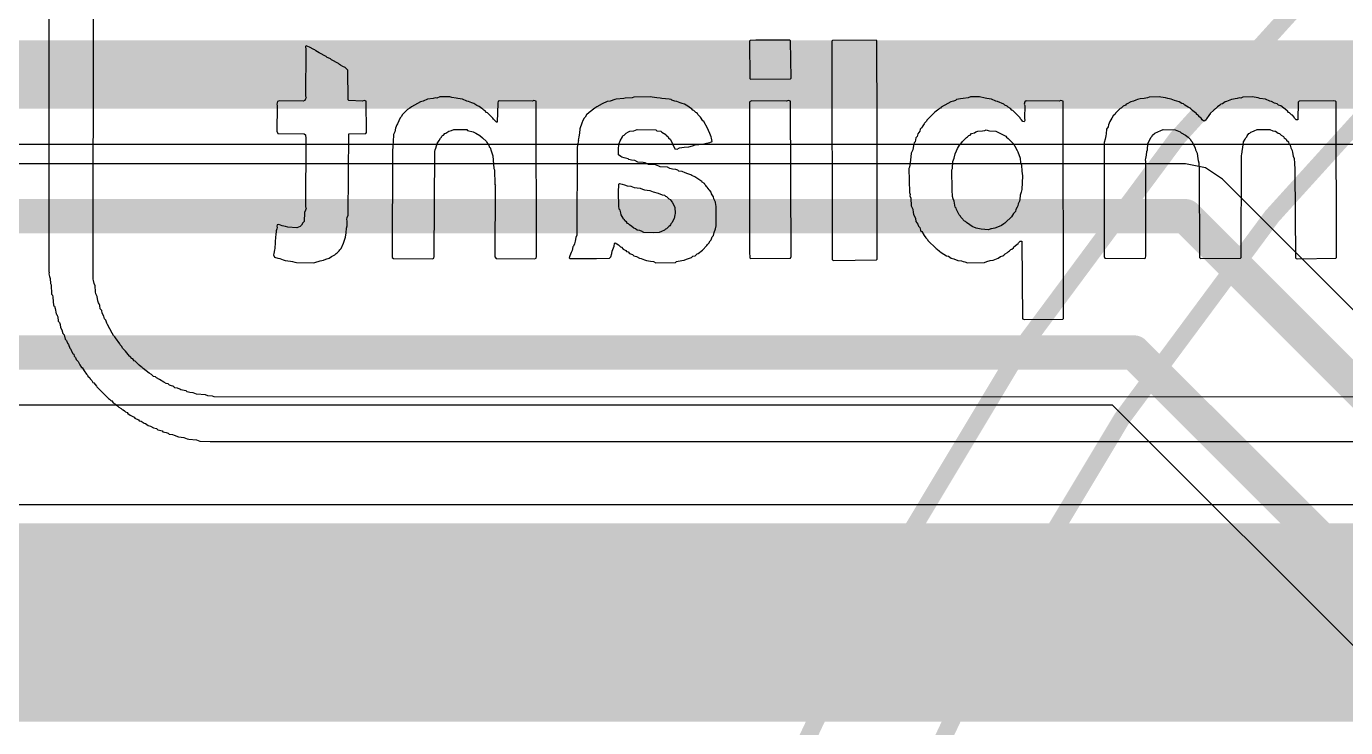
# Model space of a CAD drawing. Header units: inches. Extents: x -2.7 to 10.9, y -2.9 to 7.4.
# Drawn here: x -0.4402 to -0.0545, y 2.2193 to 2.4243 of the extents above; entities that cross this region are included whole.
import ezdxf

# ---------------------------------------------------------------- set-up
doc = ezdxf.new("R2010")
doc.units = ezdxf.units.IN
doc.header["$MEASUREMENT"] = 0
for name, color, linetype in [('Board Outline', 216, 'Continuous'), ('Bottom Layer', 5, 'Continuous'), ('Bottom Overlay', 54, 'Continuous'), ('Top Layer', 1, 'Continuous'), ('Top Overlay', 2, 'Continuous')]:
    doc.layers.add(name, color=color, linetype=linetype)

# ---------------------------------------------------------------- blocks, each defined once
blk = doc.blocks.new('EFM_620_31')
at = {"layer": 'Top Overlay'}
for points in [[(0.7874, 0, 0.005, 0.005, 1), (-0.7874, 0, 0.005, 0.005, 1)], [(0.75147, 0, 0.005, 0.005, 1), (-0.75147, 0, 0.005, 0.005, 1)]]:
    blk.add_lwpolyline(points, format="xyseb", close=True, dxfattribs=at)

msp = doc.modelspace()

# ---------------------------------------------------------------- hatches: boundary and pattern name
at = {"layer": 'Bottom Layer'}
msp.add_hatch(color=5, dxfattribs=at).paths.add_polyline_path([(-1.32218, 2.221), (1.599, 2.221), (1.599, 2.27907), (-1.32218, 2.27907)])

# ---------------------------------------------------------------- linework, layer by layer
at = {"layer": 'Board Outline'}
msp.add_lwpolyline([(-2.49969, 1.37795, 0.005, 0.005, -0.740599), (2.8433, 0.25075, 0.005, 0.005, 0)], format="xyseb", dxfattribs=at)
at = {"layer": 'Bottom Layer'}
msp.add_line((1.599, 2.28448), (-1.32218, 2.28448), dxfattribs=at)
at = {"layer": 'Bottom Overlay'}
for p, q in [((-0.4336, 2.56104), (-0.43367, 2.35265)), ((-0.42067, 2.35044), (-0.42053, 2.56401)), ((-0.35835, 2.4187), (-0.35856, 2.4185)), ((-0.35856, 2.4185), (-0.35849, 2.4176)), ((-0.35739, 2.41829), (-0.35835, 2.4187)), ((-0.35614, 2.4176), (-0.35739, 2.41829)), ((-0.22861, 2.42023), (-0.22881, 2.42002)), ((-0.22881, 2.42002), (-0.22867, 2.40909)), ((-0.22695, 2.42036), (-0.22861, 2.42023)), ((-0.22681, 2.42036), (-0.22695, 2.42036)), ((-0.21699, 2.42036), (-0.22681, 2.42036)), ((-0.21678, 2.42016), (-0.21699, 2.42036)), ((-0.21664, 2.40923), (-0.21678, 2.42016)), ((-0.20454, 2.42023), (-0.20474, 2.42002)), ((-0.20474, 2.42002), (-0.20467, 2.35604)), ((-0.19181, 2.42036), (-0.20454, 2.42023)), ((-0.1916, 2.42016), (-0.19181, 2.42036)), ((-0.19146, 2.39567), (-0.1916, 2.42016)), ((-0.35849, 2.4176), (-0.35856, 2.40397)), ((-0.35586, 2.41746), (-0.35614, 2.4176)), ((-0.35559, 2.41718), (-0.35586, 2.41746)), ((-0.35462, 2.41663), (-0.35559, 2.41718)), ((-0.35254, 2.41552), (-0.35462, 2.41663)), ((-0.35227, 2.41525), (-0.35254, 2.41552)), ((-0.35199, 2.41511), (-0.35227, 2.41525)), ((-0.3513, 2.41483), (-0.35199, 2.41511)), ((-0.35102, 2.41455), (-0.3513, 2.41483)), ((-0.34895, 2.41345), (-0.35102, 2.41455)), ((-0.34867, 2.41317), (-0.34895, 2.41345)), ((-0.34839, 2.41303), (-0.34867, 2.41317)), ((-0.3477, 2.41262), (-0.34839, 2.41303)), ((-0.34701, 2.41234), (-0.3477, 2.41262)), ((-0.34625, 2.41158), (-0.34701, 2.41234)), ((-0.34611, 2.40287), (-0.34625, 2.41158)), ((-0.22867, 2.40909), (-0.22847, 2.40888)), ((-0.22847, 2.40888), (-0.21685, 2.40902)), ((-0.21685, 2.40902), (-0.21664, 2.40923)), ((-0.35856, 2.40314), (-0.35877, 2.40266)), ((-0.35856, 2.40397), (-0.35842, 2.40356)), ((-0.35842, 2.40356), (-0.35856, 2.40314)), ((-0.3459, 2.40266), (-0.34611, 2.40287)), ((-0.32294, 2.40307), (-0.32419, 2.40252)), ((-0.32128, 2.40321), (-0.32294, 2.40307)), ((-0.32059, 2.40349), (-0.32128, 2.40321)), ((-0.32018, 2.40335), (-0.32059, 2.40349)), ((-0.31935, 2.40377), (-0.32018, 2.40335)), ((-0.31637, 2.4037), (-0.31935, 2.40377)), ((-0.31582, 2.40356), (-0.31637, 2.4037)), ((-0.3145, 2.40335), (-0.31582, 2.40356)), ((-0.31409, 2.40321), (-0.3145, 2.40335)), ((-0.31271, 2.40307), (-0.31409, 2.40321)), ((-0.31146, 2.40252), (-0.31271, 2.40307)), ((-0.26817, 2.40294), (-0.26955, 2.40252)), ((-0.26775, 2.40307), (-0.26817, 2.40294)), ((-0.26554, 2.40321), (-0.26775, 2.40307)), ((-0.26512, 2.40335), (-0.26554, 2.40321)), ((-0.26305, 2.40349), (-0.26512, 2.40335)), ((-0.26263, 2.40363), (-0.26305, 2.40349)), ((-0.25765, 2.40377), (-0.26263, 2.40363)), ((-0.25724, 2.40363), (-0.25765, 2.40377)), ((-0.25586, 2.40349), (-0.25724, 2.40363)), ((-0.25489, 2.40335), (-0.25586, 2.40349)), ((-0.25447, 2.40321), (-0.25489, 2.40335)), ((-0.25226, 2.40307), (-0.25447, 2.40321)), ((-0.25171, 2.40294), (-0.25226, 2.40307)), ((-0.2515, 2.40273), (-0.25171, 2.40294)), ((-0.2506, 2.40252), (-0.2515, 2.40273)), ((-0.1683, 2.40294), (-0.16857, 2.40266)), ((-0.16712, 2.40314), (-0.1683, 2.40294)), ((-0.16629, 2.40328), (-0.16712, 2.40314)), ((-0.16484, 2.40349), (-0.16629, 2.40328)), ((-0.16415, 2.40377), (-0.16484, 2.40349)), ((-0.16159, 2.4037), (-0.16415, 2.40377)), ((-0.15986, 2.40335), (-0.16159, 2.4037)), ((-0.15944, 2.40321), (-0.15986, 2.40335)), ((-0.15806, 2.40307), (-0.15944, 2.40321)), ((-0.15681, 2.40252), (-0.15806, 2.40307)), ((-0.11587, 2.4028), (-0.11656, 2.40252)), ((-0.11539, 2.403), (-0.11587, 2.4028)), ((-0.11456, 2.40314), (-0.11539, 2.403)), ((-0.11345, 2.40328), (-0.11456, 2.40314)), ((-0.11241, 2.40349), (-0.11345, 2.40328)), ((-0.112, 2.40363), (-0.11241, 2.40349)), ((-0.10895, 2.40377), (-0.112, 2.40363)), ((-0.10854, 2.40363), (-0.10895, 2.40377)), ((-0.10722, 2.40342), (-0.10854, 2.40363)), ((-0.10646, 2.40321), (-0.10722, 2.40342)), ((-0.1055, 2.40307), (-0.10646, 2.40321)), ((-0.10453, 2.40266), (-0.1055, 2.40307)), ((-0.08786, 2.403), (-0.08931, 2.40238)), ((-0.08627, 2.40321), (-0.08786, 2.403)), ((-0.08558, 2.40349), (-0.08627, 2.40321)), ((-0.08516, 2.40335), (-0.08558, 2.40349)), ((-0.08461, 2.40363), (-0.08516, 2.40335)), ((-0.0817, 2.40377), (-0.08461, 2.40363)), ((-0.08129, 2.40363), (-0.0817, 2.40377)), ((-0.08011, 2.40342), (-0.08129, 2.40363)), ((-0.07956, 2.40328), (-0.08011, 2.40342)), ((-0.07797, 2.40307), (-0.07956, 2.40328)), ((-0.07672, 2.40252), (-0.07797, 2.40307)), ((-0.36679, 2.40238), (-0.367, 2.40162)), ((-0.367, 2.40162), (-0.36686, 2.40121)), ((-0.36686, 2.40121), (-0.36693, 2.39353)), ((-0.36631, 2.40259), (-0.36679, 2.40238)), ((-0.35932, 2.40252), (-0.36631, 2.40259)), ((-0.35877, 2.40266), (-0.35932, 2.40252)), ((-0.34189, 2.40252), (-0.3459, 2.40266)), ((-0.34148, 2.40266), (-0.34189, 2.40252)), ((-0.34086, 2.40245), (-0.34148, 2.40266)), ((-0.34072, 2.39332), (-0.34086, 2.40245)), ((-0.32875, 2.40003), (-0.3302, 2.39858)), ((-0.32806, 2.40045), (-0.32875, 2.40003)), ((-0.32765, 2.40086), (-0.32806, 2.40045)), ((-0.32495, 2.40231), (-0.32765, 2.40086)), ((-0.32419, 2.40252), (-0.32495, 2.40231)), ((-0.31091, 2.40238), (-0.31146, 2.40252)), ((-0.30994, 2.40197), (-0.31091, 2.40238)), ((-0.30939, 2.40183), (-0.30994, 2.40197)), ((-0.30849, 2.40121), (-0.30939, 2.40183)), ((-0.3078, 2.40093), (-0.30849, 2.40121)), ((-0.30704, 2.40031), (-0.3078, 2.40093)), ((-0.30676, 2.40017), (-0.30704, 2.40031)), ((-0.30648, 2.39989), (-0.30676, 2.40017)), ((-0.30621, 2.39975), (-0.30648, 2.39989)), ((-0.30565, 2.3992), (-0.30621, 2.39975)), ((-0.30538, 2.39906), (-0.30565, 2.3992)), ((-0.30378, 2.39747), (-0.30538, 2.39906)), ((-0.3024, 2.4019), (-0.30254, 2.39636)), ((-0.30226, 2.40245), (-0.3024, 2.4019)), ((-0.30199, 2.40259), (-0.30226, 2.40245)), ((-0.29223, 2.40252), (-0.30199, 2.40259)), ((-0.29182, 2.40266), (-0.29223, 2.40252)), ((-0.2912, 2.40245), (-0.29182, 2.40266)), ((-0.29106, 2.35708), (-0.2912, 2.40245)), ((-0.2757, 2.39913), (-0.2764, 2.39844)), ((-0.27398, 2.40045), (-0.2757, 2.39913)), ((-0.2737, 2.40058), (-0.27398, 2.40045)), ((-0.27342, 2.40086), (-0.2737, 2.40058)), ((-0.2719, 2.40169), (-0.27342, 2.40086)), ((-0.27038, 2.40238), (-0.2719, 2.40169)), ((-0.26955, 2.40252), (-0.27038, 2.40238)), ((-0.25005, 2.40238), (-0.2506, 2.40252)), ((-0.24908, 2.40197), (-0.25005, 2.40238)), ((-0.24852, 2.40183), (-0.24908, 2.40197)), ((-0.24783, 2.40155), (-0.24852, 2.40183)), ((-0.24686, 2.401), (-0.24783, 2.40155)), ((-0.24603, 2.40045), (-0.24686, 2.401)), ((-0.24576, 2.40031), (-0.24603, 2.40045)), ((-0.24534, 2.39989), (-0.24576, 2.40031)), ((-0.24507, 2.39975), (-0.24534, 2.39989)), ((-0.24451, 2.3992), (-0.24507, 2.39975)), ((-0.24424, 2.39906), (-0.24451, 2.3992)), ((-0.24403, 2.39885), (-0.24424, 2.39906)), ((-0.22861, 2.40238), (-0.22881, 2.40217)), ((-0.22881, 2.40217), (-0.22881, 2.3586)), ((-0.22812, 2.40259), (-0.22861, 2.40238)), ((-0.21795, 2.40252), (-0.22812, 2.40259)), ((-0.2174, 2.40266), (-0.21795, 2.40252)), ((-0.21678, 2.40245), (-0.2174, 2.40266)), ((-0.21664, 2.35708), (-0.21678, 2.40245)), ((-0.17459, 2.39927), (-0.17694, 2.39692)), ((-0.17383, 2.39989), (-0.17459, 2.39927)), ((-0.17355, 2.40003), (-0.17383, 2.39989)), ((-0.17327, 2.40031), (-0.17355, 2.40003)), ((-0.173, 2.40045), (-0.17327, 2.40031)), ((-0.17272, 2.40072), (-0.173, 2.40045)), ((-0.17078, 2.40183), (-0.17272, 2.40072)), ((-0.16989, 2.40231), (-0.17078, 2.40183)), ((-0.16913, 2.40252), (-0.16989, 2.40231)), ((-0.16857, 2.40266), (-0.16913, 2.40252)), ((-0.15626, 2.40238), (-0.15681, 2.40252)), ((-0.15446, 2.40155), (-0.15626, 2.40238)), ((-0.15419, 2.40128), (-0.15446, 2.40155)), ((-0.15349, 2.401), (-0.15419, 2.40128)), ((-0.15322, 2.40072), (-0.15349, 2.401)), ((-0.15253, 2.40031), (-0.15322, 2.40072)), ((-0.15211, 2.39989), (-0.15253, 2.40031)), ((-0.15183, 2.39975), (-0.15211, 2.39989)), ((-0.14969, 2.39761), (-0.15183, 2.39975)), ((-0.14831, 2.40231), (-0.14845, 2.40162)), ((-0.14845, 2.40162), (-0.14831, 2.40121)), ((-0.14831, 2.40121), (-0.14838, 2.39754)), ((-0.14789, 2.40259), (-0.14831, 2.40231)), ((-0.13828, 2.40252), (-0.14789, 2.40259)), ((-0.13773, 2.40266), (-0.13828, 2.40252)), ((-0.1371, 2.40245), (-0.13773, 2.40266)), ((-0.13696, 2.33896), (-0.1371, 2.40245)), ((-0.12175, 2.39899), (-0.12189, 2.39872)), ((-0.12043, 2.40031), (-0.12175, 2.39899)), ((-0.12016, 2.40045), (-0.12043, 2.40031)), ((-0.1196, 2.401), (-0.12016, 2.40045)), ((-0.11891, 2.40128), (-0.1196, 2.401)), ((-0.11864, 2.40155), (-0.11891, 2.40128)), ((-0.11836, 2.40169), (-0.11864, 2.40155)), ((-0.11732, 2.40231), (-0.11836, 2.40169)), ((-0.11656, 2.40252), (-0.11732, 2.40231)), ((-0.10384, 2.40252), (-0.10453, 2.40266)), ((-0.10314, 2.40224), (-0.10384, 2.40252)), ((-0.10245, 2.40183), (-0.10314, 2.40224)), ((-0.1019, 2.40169), (-0.10245, 2.40183)), ((-0.10148, 2.40128), (-0.1019, 2.40169)), ((-0.10052, 2.40072), (-0.10148, 2.40128)), ((-0.09982, 2.40031), (-0.10052, 2.40072)), ((-0.09969, 2.40003), (-0.09982, 2.40031)), ((-0.09941, 2.39989), (-0.09969, 2.40003)), ((-0.0992, 2.39968), (-0.09941, 2.39989)), ((-0.09844, 2.39906), (-0.0992, 2.39968)), ((-0.09816, 2.39892), (-0.09844, 2.39906)), ((-0.0981, 2.39872), (-0.09816, 2.39892)), ((-0.09305, 2.39989), (-0.09408, 2.39885)), ((-0.09277, 2.40003), (-0.09305, 2.39989)), ((-0.0927, 2.40024), (-0.09277, 2.40003)), ((-0.09249, 2.40031), (-0.0927, 2.40024)), ((-0.09194, 2.40086), (-0.09249, 2.40031)), ((-0.09125, 2.40128), (-0.09194, 2.40086)), ((-0.09097, 2.40155), (-0.09125, 2.40128)), ((-0.09056, 2.40169), (-0.09097, 2.40155)), ((-0.08973, 2.40224), (-0.09056, 2.40169)), ((-0.08931, 2.40238), (-0.08973, 2.40224)), ((-0.07617, 2.40238), (-0.07672, 2.40252)), ((-0.07527, 2.4019), (-0.07617, 2.40238)), ((-0.07451, 2.40169), (-0.07527, 2.4019)), ((-0.07416, 2.40134), (-0.07451, 2.40169)), ((-0.07347, 2.40107), (-0.07416, 2.40134)), ((-0.07174, 2.39975), (-0.07347, 2.40107)), ((-0.07147, 2.39962), (-0.07174, 2.39975)), ((-0.07119, 2.3992), (-0.07147, 2.39962)), ((-0.07091, 2.39906), (-0.07119, 2.3992)), ((-0.07036, 2.39851), (-0.07091, 2.39906)), ((-0.06836, 2.40217), (-0.06849, 2.39706)), ((-0.06808, 2.40245), (-0.06836, 2.40217)), ((-0.05812, 2.40259), (-0.06808, 2.40245)), ((-0.0575, 2.40252), (-0.05812, 2.40259)), ((-0.05729, 2.40231), (-0.0575, 2.40252)), ((-0.05715, 2.3568), (-0.05729, 2.40231)), ((-0.33186, 2.39553), (-0.33228, 2.39457)), ((-0.33173, 2.39581), (-0.33186, 2.39553)), ((-0.3309, 2.39761), (-0.33173, 2.39581)), ((-0.33062, 2.39789), (-0.3309, 2.39761)), ((-0.3302, 2.39858), (-0.33062, 2.39789)), ((-0.30365, 2.39719), (-0.30378, 2.39747)), ((-0.30275, 2.3963), (-0.30365, 2.39719)), ((-0.30254, 2.39636), (-0.30275, 2.3963)), ((-0.27778, 2.39609), (-0.2784, 2.39436)), ((-0.2775, 2.39678), (-0.27778, 2.39609)), ((-0.27709, 2.39747), (-0.2775, 2.39678)), ((-0.27681, 2.39775), (-0.27709, 2.39747)), ((-0.2764, 2.39844), (-0.27681, 2.39775)), ((-0.24389, 2.39858), (-0.24403, 2.39885)), ((-0.24313, 2.39782), (-0.24389, 2.39858)), ((-0.24244, 2.39671), (-0.24313, 2.39782)), ((-0.24216, 2.39657), (-0.24244, 2.39671)), ((-0.24112, 2.39457), (-0.24216, 2.39657)), ((-0.19146, 2.39553), (-0.19146, 2.39567)), ((-0.19146, 2.35625), (-0.19146, 2.39553)), ((-0.17777, 2.39581), (-0.17832, 2.39498)), ((-0.17763, 2.39609), (-0.17777, 2.39581)), ((-0.17708, 2.39664), (-0.17763, 2.39609)), ((-0.17694, 2.39692), (-0.17708, 2.39664)), ((-0.14955, 2.39733), (-0.14969, 2.39761)), ((-0.14928, 2.39706), (-0.14955, 2.39733)), ((-0.14893, 2.39657), (-0.14928, 2.39706)), ((-0.14851, 2.39643), (-0.14893, 2.39657)), ((-0.14831, 2.39678), (-0.14851, 2.39643)), ((-0.14838, 2.39754), (-0.14831, 2.39678)), ((-0.12382, 2.39553), (-0.12396, 2.39498)), ((-0.12341, 2.3965), (-0.12382, 2.39553)), ((-0.12286, 2.39747), (-0.12341, 2.3965)), ((-0.12244, 2.39816), (-0.12286, 2.39747)), ((-0.12189, 2.39872), (-0.12244, 2.39816)), ((-0.09775, 2.39837), (-0.0981, 2.39872)), ((-0.09747, 2.39823), (-0.09775, 2.39837)), ((-0.0974, 2.39802), (-0.09747, 2.39823)), ((-0.09706, 2.39768), (-0.0974, 2.39802)), ((-0.09678, 2.39754), (-0.09706, 2.39768)), ((-0.0965, 2.39699), (-0.09678, 2.39754)), ((-0.09602, 2.39664), (-0.0965, 2.39699)), ((-0.09567, 2.39671), (-0.09602, 2.39664)), ((-0.09533, 2.39706), (-0.09567, 2.39671)), ((-0.09519, 2.39733), (-0.09533, 2.39706)), ((-0.0945, 2.3983), (-0.09519, 2.39733)), ((-0.09436, 2.39858), (-0.0945, 2.3983)), ((-0.09415, 2.39865), (-0.09436, 2.39858)), ((-0.09408, 2.39885), (-0.09415, 2.39865)), ((-0.07008, 2.39837), (-0.07036, 2.39851)), ((-0.0696, 2.39775), (-0.07008, 2.39837)), ((-0.06946, 2.39747), (-0.0696, 2.39775)), ((-0.06898, 2.39699), (-0.06946, 2.39747)), ((-0.06849, 2.39706), (-0.06898, 2.39699)), ((-0.36693, 2.39353), (-0.36686, 2.39346)), ((-0.36686, 2.39346), (-0.36672, 2.39304)), ((-0.36672, 2.39304), (-0.35898, 2.39291)), ((-0.35898, 2.39291), (-0.35856, 2.39263)), ((-0.35856, 2.39263), (-0.35849, 2.39159)), ((-0.35849, 2.39159), (-0.35856, 2.3716)), ((-0.34611, 2.36911), (-0.34597, 2.39291)), ((-0.34597, 2.39291), (-0.34099, 2.39304)), ((-0.34099, 2.39304), (-0.34072, 2.39332)), ((-0.33283, 2.39277), (-0.33297, 2.39055)), ((-0.33249, 2.39353), (-0.33283, 2.39277)), ((-0.33228, 2.39457), (-0.33249, 2.39353)), ((-0.31955, 2.39097), (-0.31914, 2.39166)), ((-0.31914, 2.39166), (-0.31886, 2.39194)), ((-0.31886, 2.39194), (-0.31872, 2.39222)), ((-0.31872, 2.39222), (-0.31852, 2.39242)), ((-0.31852, 2.39242), (-0.31824, 2.39256)), ((-0.31824, 2.39256), (-0.31782, 2.39298)), ((-0.31782, 2.39298), (-0.31755, 2.39311)), ((-0.31755, 2.39311), (-0.31672, 2.39367)), ((-0.31672, 2.39367), (-0.31596, 2.39387)), ((-0.31596, 2.39387), (-0.31527, 2.39415)), ((-0.31527, 2.39415), (-0.31146, 2.39422)), ((-0.31146, 2.39422), (-0.31119, 2.39394)), ((-0.31119, 2.39394), (-0.30953, 2.39353)), ((-0.30953, 2.39353), (-0.30883, 2.39311)), ((-0.30883, 2.39311), (-0.30759, 2.39242)), ((-0.30759, 2.39242), (-0.30683, 2.3918)), ((-0.30683, 2.3918), (-0.30572, 2.39069)), ((-0.27882, 2.39145), (-0.27889, 2.39111)), ((-0.27868, 2.39201), (-0.27882, 2.39145)), ((-0.27854, 2.39311), (-0.27868, 2.39201)), ((-0.2784, 2.39436), (-0.27854, 2.39311)), ((-0.26658, 2.39083), (-0.26588, 2.39208)), ((-0.26588, 2.39208), (-0.26568, 2.39242)), ((-0.26568, 2.39242), (-0.2654, 2.39256)), ((-0.2654, 2.39256), (-0.26485, 2.39311)), ((-0.26485, 2.39311), (-0.26415, 2.39353)), ((-0.26415, 2.39353), (-0.26374, 2.39367)), ((-0.26374, 2.39367), (-0.26263, 2.39381)), ((-0.26263, 2.39381), (-0.26166, 2.39422)), ((-0.26166, 2.39422), (-0.25613, 2.39408)), ((-0.25613, 2.39408), (-0.25586, 2.39381)), ((-0.25586, 2.39381), (-0.25475, 2.39367)), ((-0.25475, 2.39367), (-0.25447, 2.39339)), ((-0.25447, 2.39339), (-0.2533, 2.39277)), ((-0.2533, 2.39277), (-0.25316, 2.39249)), ((-0.25316, 2.39249), (-0.2526, 2.39208)), ((-0.2526, 2.39208), (-0.25247, 2.3918)), ((-0.25247, 2.3918), (-0.25191, 2.39125)), ((-0.25191, 2.39125), (-0.2506, 2.38855)), ((-0.24078, 2.39394), (-0.24112, 2.39457)), ((-0.24043, 2.39304), (-0.24078, 2.39394)), ((-0.24002, 2.39208), (-0.24043, 2.39304)), ((-0.23988, 2.39166), (-0.24002, 2.39208)), ((-0.23974, 2.39069), (-0.23988, 2.39166)), ((-0.18012, 2.3918), (-0.1804, 2.39055)), ((-0.17978, 2.39215), (-0.18012, 2.3918)), ((-0.17957, 2.39291), (-0.17978, 2.39215)), ((-0.17902, 2.39374), (-0.17957, 2.39291)), ((-0.17888, 2.39429), (-0.17902, 2.39374)), ((-0.17867, 2.3945), (-0.17888, 2.39429)), ((-0.1786, 2.39457), (-0.17867, 2.3945)), ((-0.17846, 2.3947), (-0.1786, 2.39457)), ((-0.17832, 2.39498), (-0.17846, 2.3947)), ((-0.16657, 2.39069), (-0.16539, 2.39187)), ((-0.16539, 2.39187), (-0.16511, 2.39201)), ((-0.16511, 2.39201), (-0.1647, 2.39242)), ((-0.1647, 2.39242), (-0.16428, 2.39256)), ((-0.16428, 2.39256), (-0.16387, 2.39298)), ((-0.16387, 2.39298), (-0.16297, 2.39318)), ((-0.16297, 2.39318), (-0.16262, 2.39353)), ((-0.16262, 2.39353), (-0.16207, 2.39367)), ((-0.16207, 2.39367), (-0.16069, 2.39381)), ((-0.16069, 2.39381), (-0.16, 2.39394)), ((-0.16, 2.39394), (-0.15958, 2.39408)), ((-0.15958, 2.39408), (-0.15903, 2.39394)), ((-0.15903, 2.39394), (-0.15861, 2.39381)), ((-0.15861, 2.39381), (-0.15681, 2.39367)), ((-0.15681, 2.39367), (-0.15557, 2.39311)), ((-0.15557, 2.39311), (-0.15384, 2.39222)), ((-0.15384, 2.39222), (-0.1537, 2.39194)), ((-0.1537, 2.39194), (-0.15322, 2.39159)), ((-0.15322, 2.39159), (-0.15163, 2.39)), ((-0.12479, 2.39139), (-0.12507, 2.39042)), ((-0.12465, 2.39235), (-0.12479, 2.39139)), ((-0.12452, 2.39291), (-0.12465, 2.39235)), ((-0.12438, 2.39429), (-0.12452, 2.39291)), ((-0.12396, 2.39498), (-0.12438, 2.39429)), ((-0.11234, 2.39014), (-0.11137, 2.39194)), ((-0.11137, 2.39194), (-0.1111, 2.39222)), ((-0.1111, 2.39222), (-0.11096, 2.39249)), ((-0.11096, 2.39249), (-0.11034, 2.39311)), ((-0.11034, 2.39311), (-0.10854, 2.39394)), ((-0.10854, 2.39394), (-0.10785, 2.39422)), ((-0.10785, 2.39422), (-0.10439, 2.39408)), ((-0.10439, 2.39408), (-0.10342, 2.39367)), ((-0.10342, 2.39367), (-0.10287, 2.39353)), ((-0.10287, 2.39353), (-0.10259, 2.39325)), ((-0.10259, 2.39325), (-0.10135, 2.39256)), ((-0.10135, 2.39256), (-0.10058, 2.39194)), ((-0.10058, 2.39194), (-0.09989, 2.39125)), ((-0.09989, 2.39125), (-0.09976, 2.39097)), ((-0.0844, 2.39055), (-0.08385, 2.39139)), ((-0.08385, 2.39139), (-0.08371, 2.3918)), ((-0.08371, 2.3918), (-0.08343, 2.39208)), ((-0.08343, 2.39208), (-0.08329, 2.39235)), ((-0.08329, 2.39235), (-0.08281, 2.39298)), ((-0.08281, 2.39298), (-0.08253, 2.39311)), ((-0.08253, 2.39311), (-0.08226, 2.39339)), ((-0.08226, 2.39339), (-0.08198, 2.39353)), ((-0.08198, 2.39353), (-0.08129, 2.39381)), ((-0.08129, 2.39381), (-0.08039, 2.39415)), ((-0.08039, 2.39415), (-0.07672, 2.39422)), ((-0.07672, 2.39422), (-0.07576, 2.39381)), ((-0.07576, 2.39381), (-0.0752, 2.39367)), ((-0.0752, 2.39367), (-0.07506, 2.39367)), ((-0.07506, 2.39367), (-0.07423, 2.39311)), ((-0.07423, 2.39311), (-0.07382, 2.39298)), ((-0.07382, 2.39298), (-0.0734, 2.39256)), ((-0.0734, 2.39256), (-0.07271, 2.39215)), ((-0.07271, 2.39215), (-0.07244, 2.39173)), ((-0.07244, 2.39173), (-0.07216, 2.39159)), ((-0.07216, 2.39159), (-0.07195, 2.39139)), ((-0.07195, 2.39139), (-0.07181, 2.39111)), ((-0.33318, 2.38827), (-0.33325, 2.3568)), ((-0.33304, 2.38896), (-0.33318, 2.38827)), ((-0.33297, 2.39055), (-0.33311, 2.38959)), ((-0.33311, 2.38959), (-0.33304, 2.38896)), ((-0.32094, 2.35708), (-0.3208, 2.38779)), ((-0.3208, 2.38779), (-0.32066, 2.3882)), ((-0.32066, 2.3882), (-0.32052, 2.38876)), ((-0.32052, 2.38876), (-0.32025, 2.38945)), ((-0.32025, 2.38945), (-0.32011, 2.39014)), ((-0.32011, 2.39014), (-0.31955, 2.39097)), ((-0.30572, 2.39069), (-0.30558, 2.39042)), ((-0.30558, 2.39042), (-0.30503, 2.38959)), ((-0.30503, 2.38959), (-0.30489, 2.38917)), ((-0.30489, 2.38917), (-0.30461, 2.3889)), ((-0.30461, 2.3889), (-0.30434, 2.38793)), ((-0.30434, 2.38793), (-0.30399, 2.38703)), ((-0.27916, 2.38903), (-0.2793, 2.3633)), ((-0.27902, 2.39), (-0.27916, 2.38903)), ((-0.27889, 2.39055), (-0.27902, 2.39)), ((-0.27889, 2.39111), (-0.27875, 2.39097)), ((-0.27875, 2.39097), (-0.27889, 2.39055)), ((-0.26713, 2.3889), (-0.26699, 2.38931)), ((-0.26706, 2.38675), (-0.26713, 2.3889)), ((-0.26699, 2.38931), (-0.26685, 2.39014)), ((-0.26685, 2.39014), (-0.26658, 2.39083)), ((-0.2506, 2.38855), (-0.24998, 2.38848)), ((-0.24998, 2.38848), (-0.24922, 2.38883)), ((-0.24922, 2.38883), (-0.2479, 2.38903)), ((-0.2479, 2.38903), (-0.24652, 2.38917)), ((-0.24652, 2.38917), (-0.24541, 2.38945)), ((-0.24541, 2.38945), (-0.24465, 2.38966)), ((-0.24465, 2.38966), (-0.24251, 2.38986)), ((-0.24251, 2.38986), (-0.24133, 2.39021)), ((-0.24133, 2.39021), (-0.24036, 2.39035)), ((-0.24036, 2.39035), (-0.23974, 2.39069)), ((-0.18109, 2.3882), (-0.18151, 2.38724)), ((-0.18088, 2.38952), (-0.18109, 2.3882)), ((-0.18068, 2.39028), (-0.18088, 2.38952)), ((-0.1804, 2.39055), (-0.18068, 2.39028)), ((-0.16871, 2.38703), (-0.16823, 2.38793)), ((-0.16823, 2.38793), (-0.16795, 2.38862)), ((-0.16795, 2.38862), (-0.1674, 2.38959)), ((-0.1674, 2.38959), (-0.16698, 2.39)), ((-0.16698, 2.39), (-0.16657, 2.39069)), ((-0.15163, 2.39), (-0.15121, 2.38931)), ((-0.15121, 2.38931), (-0.15052, 2.38807)), ((-0.15052, 2.38807), (-0.15038, 2.38765)), ((-0.15038, 2.38765), (-0.14969, 2.38585)), ((-0.12507, 2.39042), (-0.12514, 2.35701)), ((-0.11276, 2.38668), (-0.11262, 2.38779)), ((-0.11262, 2.38779), (-0.11248, 2.3882)), ((-0.11248, 2.3882), (-0.11234, 2.39014)), ((-0.09976, 2.39097), (-0.09948, 2.39069)), ((-0.09948, 2.39069), (-0.09879, 2.38945)), ((-0.09879, 2.38945), (-0.09851, 2.38876)), ((-0.09851, 2.38876), (-0.09837, 2.3882)), ((-0.09837, 2.3882), (-0.09796, 2.38724)), ((-0.08482, 2.38696), (-0.08468, 2.38848)), ((-0.08468, 2.38848), (-0.08454, 2.3889)), ((-0.08454, 2.3889), (-0.0844, 2.39055)), ((-0.07181, 2.39111), (-0.07126, 2.39055)), ((-0.07126, 2.39055), (-0.07112, 2.39)), ((-0.07112, 2.39), (-0.07071, 2.38959)), ((-0.07071, 2.38959), (-0.0705, 2.38883)), ((-0.0705, 2.38883), (-0.07015, 2.38807)), ((-0.07015, 2.38807), (-0.07002, 2.38751)), ((-0.07002, 2.38751), (-0.06988, 2.38641)), ((-0.30399, 2.38703), (-0.30385, 2.38647)), ((-0.30385, 2.38647), (-0.30372, 2.38523)), ((-0.30372, 2.38523), (-0.30351, 2.38281)), ((-0.26637, 2.38634), (-0.26706, 2.38675)), ((-0.26609, 2.38606), (-0.26637, 2.38634)), ((-0.2654, 2.38592), (-0.26609, 2.38606)), ((-0.26429, 2.38564), (-0.2654, 2.38592)), ((-0.26409, 2.38544), (-0.26429, 2.38564)), ((-0.26332, 2.38523), (-0.26409, 2.38544)), ((-0.26236, 2.38509), (-0.26332, 2.38523)), ((-0.26139, 2.38468), (-0.26236, 2.38509)), ((-0.25987, 2.38454), (-0.26139, 2.38468)), ((-0.25931, 2.3844), (-0.25987, 2.38454)), ((-0.25834, 2.38398), (-0.25931, 2.3844)), ((-0.25627, 2.38385), (-0.25834, 2.38398)), ((-0.2553, 2.38343), (-0.25627, 2.38385)), ((-0.25489, 2.38329), (-0.2553, 2.38343)), ((-0.18185, 2.38454), (-0.18206, 2.38322)), ((-0.18171, 2.38523), (-0.18185, 2.38454)), ((-0.18151, 2.38724), (-0.18171, 2.38523)), ((-0.16947, 2.38281), (-0.16933, 2.38488)), ((-0.16933, 2.38488), (-0.16892, 2.38585)), ((-0.16892, 2.38585), (-0.16871, 2.38703)), ((-0.14969, 2.38585), (-0.14955, 2.38447)), ((-0.14955, 2.38447), (-0.14928, 2.38378)), ((-0.14928, 2.38378), (-0.14914, 2.38198)), ((-0.11303, 2.3853), (-0.1129, 2.38571)), ((-0.1129, 2.38488), (-0.11303, 2.3853)), ((-0.11297, 2.35784), (-0.1129, 2.38488)), ((-0.1129, 2.38571), (-0.11276, 2.38668)), ((-0.09796, 2.38724), (-0.09775, 2.38564)), ((-0.09775, 2.38564), (-0.09761, 2.38509)), ((-0.09761, 2.38509), (-0.09747, 2.3844)), ((-0.09747, 2.3844), (-0.09733, 2.38246)), ((-0.08509, 2.3568), (-0.08495, 2.38654)), ((-0.08495, 2.38654), (-0.08482, 2.38696)), ((-0.06988, 2.38641), (-0.0696, 2.38571)), ((-0.0696, 2.38571), (-0.06946, 2.38433)), ((-0.06946, 2.38433), (-0.06932, 2.38253)), ((-0.30351, 2.38281), (-0.30337, 2.38239)), ((-0.30337, 2.38239), (-0.30323, 2.37811)), ((-0.25281, 2.38315), (-0.25489, 2.38329)), ((-0.25205, 2.38281), (-0.25281, 2.38315)), ((-0.25129, 2.3826), (-0.25205, 2.38281)), ((-0.25032, 2.38246), (-0.25129, 2.3826)), ((-0.24977, 2.38232), (-0.25032, 2.38246)), ((-0.24949, 2.38205), (-0.24977, 2.38232)), ((-0.24852, 2.38191), (-0.24949, 2.38205)), ((-0.24756, 2.38149), (-0.24852, 2.38191)), ((-0.24686, 2.38122), (-0.24756, 2.38149)), ((-0.2459, 2.38094), (-0.24686, 2.38122)), ((-0.24569, 2.38073), (-0.2459, 2.38094)), ((-0.24479, 2.38039), (-0.24569, 2.38073)), ((-0.24299, 2.37914), (-0.24479, 2.38039)), ((-0.18206, 2.38322), (-0.1822, 2.38281)), ((-0.1822, 2.38281), (-0.18206, 2.37575)), ((-0.16961, 2.38239), (-0.16947, 2.38281)), ((-0.16954, 2.37651), (-0.16961, 2.38239)), ((-0.149, 2.3806), (-0.14921, 2.37665)), ((-0.14914, 2.38198), (-0.149, 2.3806)), ((-0.09733, 2.38246), (-0.0972, 2.35673)), ((-0.06932, 2.38253), (-0.06919, 2.35667)), ((-0.30323, 2.37811), (-0.30309, 2.37783)), ((-0.30316, 2.37776), (-0.30323, 2.35694)), ((-0.30309, 2.37783), (-0.30316, 2.37776)), ((-0.26713, 2.37575), (-0.26699, 2.37824)), ((-0.26699, 2.37188), (-0.26713, 2.37575)), ((-0.26699, 2.37824), (-0.26678, 2.37845)), ((-0.26678, 2.37845), (-0.26602, 2.37824)), ((-0.26602, 2.37824), (-0.26533, 2.37797)), ((-0.26533, 2.37797), (-0.26457, 2.37776)), ((-0.26457, 2.37776), (-0.26346, 2.37762)), ((-0.26346, 2.37762), (-0.26249, 2.37721)), ((-0.26249, 2.37721), (-0.26077, 2.377)), ((-0.26077, 2.377), (-0.26007, 2.37672)), ((-0.26007, 2.37672), (-0.25945, 2.37651)), ((-0.25945, 2.37651), (-0.25793, 2.37638)), ((-0.25793, 2.37638), (-0.25696, 2.37596)), ((-0.25696, 2.37596), (-0.25551, 2.37562)), ((-0.24271, 2.379), (-0.24299, 2.37914)), ((-0.24264, 2.3788), (-0.24271, 2.379)), ((-0.24195, 2.37838), (-0.24264, 2.3788)), ((-0.24182, 2.37811), (-0.24195, 2.37838)), ((-0.24154, 2.37783), (-0.24182, 2.37811)), ((-0.2414, 2.37755), (-0.24154, 2.37783)), ((-0.24119, 2.37735), (-0.2414, 2.37755)), ((-0.24057, 2.37658), (-0.24119, 2.37735)), ((-0.24043, 2.37631), (-0.24057, 2.37658)), ((-0.24002, 2.37589), (-0.24043, 2.37631)), ((-0.23988, 2.37534), (-0.24002, 2.37589)), ((-0.18206, 2.37575), (-0.18178, 2.3752)), ((-0.1694, 2.37458), (-0.16954, 2.37651)), ((-0.14941, 2.37589), (-0.14962, 2.37499)), ((-0.14921, 2.37665), (-0.14941, 2.37589)), ((-0.26685, 2.37091), (-0.26699, 2.37188)), ((-0.25551, 2.37562), (-0.25433, 2.37513)), ((-0.25433, 2.37513), (-0.25364, 2.37499)), ((-0.25364, 2.37499), (-0.25337, 2.37472)), ((-0.25337, 2.37472), (-0.25309, 2.37458)), ((-0.25309, 2.37458), (-0.25233, 2.37396)), ((-0.25233, 2.37396), (-0.25191, 2.37368)), ((-0.25191, 2.37368), (-0.25177, 2.3734)), ((-0.25177, 2.3734), (-0.25136, 2.37299)), ((-0.25136, 2.37299), (-0.25067, 2.37147)), ((-0.23933, 2.37451), (-0.23988, 2.37534)), ((-0.23919, 2.37396), (-0.23933, 2.37451)), ((-0.23877, 2.37299), (-0.23919, 2.37396)), ((-0.23863, 2.37216), (-0.23877, 2.37299)), ((-0.2385, 2.37174), (-0.23863, 2.37216)), ((-0.18178, 2.3752), (-0.18192, 2.37479)), ((-0.18192, 2.37479), (-0.18164, 2.37409)), ((-0.18164, 2.37409), (-0.18151, 2.37188)), ((-0.18151, 2.37188), (-0.18109, 2.37091)), ((-0.16926, 2.37389), (-0.1694, 2.37458)), ((-0.16899, 2.3732), (-0.16926, 2.37389)), ((-0.16878, 2.37202), (-0.16899, 2.3732)), ((-0.16864, 2.37147), (-0.16878, 2.37202)), ((-0.15038, 2.37188), (-0.15052, 2.37147)), ((-0.15024, 2.37243), (-0.15038, 2.37188)), ((-0.1499, 2.3732), (-0.15024, 2.37243)), ((-0.14976, 2.37375), (-0.1499, 2.3732)), ((-0.14962, 2.37499), (-0.14976, 2.37375)), ((-0.35884, 2.36994), (-0.35898, 2.36732)), ((-0.35856, 2.37064), (-0.35884, 2.36994)), ((-0.35856, 2.3716), (-0.35842, 2.37119)), ((-0.35842, 2.37119), (-0.35856, 2.37064)), ((-0.34653, 2.36787), (-0.34639, 2.36842)), ((-0.34639, 2.36842), (-0.34611, 2.36911)), ((-0.26658, 2.37064), (-0.26685, 2.37091)), ((-0.26644, 2.36981), (-0.26658, 2.37064)), ((-0.2663, 2.36925), (-0.26644, 2.36981)), ((-0.26575, 2.36828), (-0.2663, 2.36925)), ((-0.26561, 2.36801), (-0.26575, 2.36828)), ((-0.26533, 2.36773), (-0.26561, 2.36801)), ((-0.25081, 2.36815), (-0.2515, 2.3669)), ((-0.25067, 2.36925), (-0.25081, 2.36815)), ((-0.25067, 2.37147), (-0.25053, 2.36967)), ((-0.25053, 2.36967), (-0.25067, 2.36925)), ((-0.23856, 2.366), (-0.2385, 2.37174)), ((-0.18109, 2.37091), (-0.18095, 2.36994)), ((-0.18095, 2.36994), (-0.18081, 2.36939)), ((-0.18081, 2.36939), (-0.18026, 2.36815)), ((-0.18026, 2.36815), (-0.18012, 2.36732)), ((-0.16836, 2.37119), (-0.16864, 2.37147)), ((-0.16823, 2.37077), (-0.16836, 2.37119)), ((-0.16753, 2.36925), (-0.16823, 2.37077)), ((-0.16712, 2.36884), (-0.16753, 2.36925)), ((-0.16698, 2.36856), (-0.16712, 2.36884)), ((-0.16643, 2.36801), (-0.16698, 2.36856)), ((-0.16629, 2.36773), (-0.16643, 2.36801)), ((-0.15218, 2.3687), (-0.15391, 2.36697)), ((-0.15163, 2.36967), (-0.15218, 2.3687)), ((-0.15107, 2.37022), (-0.15163, 2.36967)), ((-0.15094, 2.37077), (-0.15107, 2.37022)), ((-0.15052, 2.37147), (-0.15094, 2.37077)), ((-0.36714, 2.36455), (-0.36728, 2.3633)), ((-0.367, 2.3651), (-0.36714, 2.36455)), ((-0.36686, 2.36635), (-0.367, 2.36593)), ((-0.367, 2.36593), (-0.36686, 2.36552)), ((-0.36686, 2.36552), (-0.367, 2.3651)), ((-0.36638, 2.36642), (-0.36686, 2.36635)), ((-0.36541, 2.366), (-0.36638, 2.36642)), ((-0.36444, 2.36586), (-0.36541, 2.366)), ((-0.36375, 2.36559), (-0.36444, 2.36586)), ((-0.36112, 2.36545), (-0.36375, 2.36559)), ((-0.36015, 2.36586), (-0.36112, 2.36545)), ((-0.35981, 2.36621), (-0.36015, 2.36586)), ((-0.35939, 2.3669), (-0.35981, 2.36621)), ((-0.35898, 2.36732), (-0.35939, 2.3669)), ((-0.34673, 2.36393), (-0.3466, 2.36531)), ((-0.3466, 2.36531), (-0.34646, 2.366)), ((-0.34639, 2.36745), (-0.34653, 2.36787)), ((-0.34646, 2.366), (-0.34639, 2.36745)), ((-0.26519, 2.36745), (-0.26533, 2.36773)), ((-0.26478, 2.36718), (-0.26519, 2.36745)), ((-0.26443, 2.36669), (-0.26478, 2.36718)), ((-0.26415, 2.36656), (-0.26443, 2.36669)), ((-0.26388, 2.36628), (-0.26415, 2.36656)), ((-0.26319, 2.36586), (-0.26388, 2.36628)), ((-0.26263, 2.36531), (-0.26319, 2.36586)), ((-0.26208, 2.36517), (-0.26263, 2.36531)), ((-0.26166, 2.36476), (-0.26208, 2.36517)), ((-0.26083, 2.36462), (-0.26166, 2.36476)), ((-0.26014, 2.36434), (-0.26083, 2.36462)), ((-0.26007, 2.36427), (-0.26014, 2.36434)), ((-0.25973, 2.36407), (-0.26007, 2.36427)), ((-0.25454, 2.36441), (-0.25516, 2.36407)), ((-0.25364, 2.36476), (-0.25454, 2.36441)), ((-0.25337, 2.36503), (-0.25364, 2.36476)), ((-0.25309, 2.36517), (-0.25337, 2.36503)), ((-0.2524, 2.36586), (-0.25309, 2.36517)), ((-0.25212, 2.366), (-0.2524, 2.36586)), ((-0.25191, 2.36635), (-0.25212, 2.366)), ((-0.25177, 2.36662), (-0.25191, 2.36635)), ((-0.2515, 2.3669), (-0.25177, 2.36662)), ((-0.23912, 2.36407), (-0.2387, 2.36517)), ((-0.2387, 2.36517), (-0.23856, 2.366)), ((-0.18012, 2.36732), (-0.17957, 2.36649)), ((-0.17957, 2.36649), (-0.17943, 2.36593)), ((-0.17943, 2.36593), (-0.17902, 2.36552)), ((-0.17902, 2.36552), (-0.17881, 2.36476)), ((-0.17881, 2.36476), (-0.17867, 2.36448)), ((-0.17867, 2.36448), (-0.17839, 2.36434)), ((-0.17839, 2.36434), (-0.1777, 2.36324)), ((-0.16594, 2.36739), (-0.16629, 2.36773)), ((-0.16567, 2.36725), (-0.16594, 2.36739)), ((-0.16539, 2.36697), (-0.16567, 2.36725)), ((-0.16442, 2.36628), (-0.16539, 2.36697)), ((-0.16373, 2.36586), (-0.16442, 2.36628)), ((-0.16249, 2.36531), (-0.16373, 2.36586)), ((-0.16152, 2.36517), (-0.16249, 2.36531)), ((-0.1611, 2.36503), (-0.16152, 2.36517)), ((-0.15889, 2.3649), (-0.1611, 2.36503)), ((-0.1582, 2.36517), (-0.15889, 2.3649)), ((-0.15806, 2.36517), (-0.1582, 2.36517)), ((-0.15709, 2.36531), (-0.15806, 2.36517)), ((-0.15585, 2.36586), (-0.15709, 2.36531)), ((-0.15515, 2.36614), (-0.15585, 2.36586)), ((-0.15446, 2.36656), (-0.15515, 2.36614)), ((-0.15419, 2.36683), (-0.15446, 2.36656)), ((-0.15391, 2.36697), (-0.15419, 2.36683)), ((-0.36741, 2.36289), (-0.36755, 2.35943)), ((-0.36728, 2.3633), (-0.36741, 2.36289)), ((-0.34819, 2.35943), (-0.3475, 2.36095)), ((-0.3475, 2.36095), (-0.34687, 2.36268)), ((-0.34687, 2.36268), (-0.34673, 2.36393)), ((-0.27992, 2.36075), (-0.2802, 2.36005)), ((-0.27979, 2.36158), (-0.27992, 2.36075)), ((-0.27958, 2.36261), (-0.27979, 2.36158)), ((-0.2793, 2.3633), (-0.27958, 2.36261)), ((-0.26837, 2.36012), (-0.26824, 2.36082)), ((-0.26824, 2.36082), (-0.26803, 2.36102)), ((-0.26803, 2.36102), (-0.26706, 2.36047)), ((-0.26706, 2.36047), (-0.26651, 2.35992)), ((-0.25696, 2.36393), (-0.25973, 2.36407)), ((-0.25516, 2.36407), (-0.25696, 2.36393)), ((-0.24126, 2.36026), (-0.24112, 2.36054)), ((-0.24112, 2.36054), (-0.24071, 2.36095)), ((-0.24071, 2.36095), (-0.24029, 2.36165)), ((-0.24029, 2.36165), (-0.24002, 2.36192)), ((-0.24002, 2.36192), (-0.23967, 2.36282)), ((-0.23967, 2.36282), (-0.23933, 2.36317)), ((-0.23933, 2.36317), (-0.23912, 2.36407)), ((-0.1777, 2.36324), (-0.17722, 2.36248)), ((-0.17722, 2.36248), (-0.1768, 2.36206)), ((-0.1768, 2.36206), (-0.17666, 2.36178)), ((-0.17666, 2.36178), (-0.17424, 2.35936)), ((-0.15149, 2.35985), (-0.15066, 2.36054)), ((-0.15066, 2.36054), (-0.15024, 2.36082)), ((-0.15024, 2.36082), (-0.15011, 2.36109)), ((-0.15011, 2.36109), (-0.14962, 2.36158)), ((-0.14962, 2.36158), (-0.14914, 2.36151)), ((-0.14914, 2.36151), (-0.149, 2.33882)), ((-0.36783, 2.35791), (-0.36797, 2.3575)), ((-0.36797, 2.3575), (-0.36762, 2.35687)), ((-0.36769, 2.35902), (-0.36783, 2.35791)), ((-0.36755, 2.35943), (-0.36769, 2.35902)), ((-0.36762, 2.35687), (-0.36665, 2.3566)), ((-0.36665, 2.3566), (-0.3661, 2.35646)), ((-0.3661, 2.35646), (-0.36513, 2.35604)), ((-0.35261, 2.35625), (-0.35171, 2.3566)), ((-0.35171, 2.3566), (-0.35102, 2.35701)), ((-0.35102, 2.35701), (-0.35005, 2.35756)), ((-0.35005, 2.35756), (-0.34964, 2.35798)), ((-0.34964, 2.35798), (-0.34936, 2.35812)), ((-0.34936, 2.35812), (-0.34874, 2.35874)), ((-0.34874, 2.35874), (-0.3486, 2.35902)), ((-0.3486, 2.35902), (-0.34819, 2.35943)), ((-0.33325, 2.3568), (-0.3329, 2.35646)), ((-0.3329, 2.35646), (-0.32149, 2.35639)), ((-0.32149, 2.35639), (-0.32108, 2.35653)), ((-0.32108, 2.35653), (-0.32094, 2.35708)), ((-0.30323, 2.35694), (-0.30289, 2.35646)), ((-0.30289, 2.35646), (-0.29161, 2.35639)), ((-0.29161, 2.35639), (-0.2912, 2.35653)), ((-0.2912, 2.35653), (-0.29106, 2.35708)), ((-0.28131, 2.35729), (-0.28151, 2.35667)), ((-0.28151, 2.35667), (-0.28131, 2.35646)), ((-0.28096, 2.35819), (-0.28131, 2.35729)), ((-0.28131, 2.35646), (-0.27356, 2.35646)), ((-0.28062, 2.35881), (-0.28096, 2.35819)), ((-0.28041, 2.35985), (-0.28062, 2.35881)), ((-0.2802, 2.36005), (-0.28041, 2.35985)), ((-0.27356, 2.35646), (-0.26969, 2.3566)), ((-0.26969, 2.3566), (-0.26934, 2.35694)), ((-0.26934, 2.35694), (-0.26907, 2.35791)), ((-0.26907, 2.35791), (-0.26893, 2.3586)), ((-0.26893, 2.3586), (-0.26851, 2.35957)), ((-0.26851, 2.35957), (-0.26837, 2.36012)), ((-0.26651, 2.35992), (-0.26623, 2.35978)), ((-0.26623, 2.35978), (-0.26568, 2.35922)), ((-0.26568, 2.35922), (-0.26498, 2.35881)), ((-0.26498, 2.35881), (-0.26471, 2.35853)), ((-0.26471, 2.35853), (-0.26429, 2.35839)), ((-0.26429, 2.35839), (-0.26388, 2.35798)), ((-0.26388, 2.35798), (-0.26298, 2.35763)), ((-0.26298, 2.35763), (-0.26263, 2.35729)), ((-0.26263, 2.35729), (-0.26187, 2.35708)), ((-0.26187, 2.35708), (-0.26097, 2.3566)), ((-0.26097, 2.3566), (-0.26042, 2.35646)), ((-0.26042, 2.35646), (-0.25945, 2.35604)), ((-0.24721, 2.35625), (-0.24631, 2.3566)), ((-0.24631, 2.3566), (-0.24576, 2.35673)), ((-0.24576, 2.35673), (-0.24534, 2.35715)), ((-0.24534, 2.35715), (-0.24465, 2.35729)), ((-0.24465, 2.35729), (-0.2441, 2.35784)), ((-0.2441, 2.35784), (-0.24382, 2.35798)), ((-0.24382, 2.35798), (-0.24258, 2.35895)), ((-0.24258, 2.35895), (-0.24126, 2.36026)), ((-0.22881, 2.3586), (-0.22881, 2.35846)), ((-0.22881, 2.35846), (-0.22867, 2.35667)), ((-0.22867, 2.35667), (-0.22847, 2.35646)), ((-0.22847, 2.35646), (-0.21678, 2.35653)), ((-0.21678, 2.35653), (-0.21664, 2.35708)), ((-0.17424, 2.35936), (-0.17397, 2.35922)), ((-0.17397, 2.35922), (-0.17321, 2.3586)), ((-0.17321, 2.3586), (-0.17272, 2.35826)), ((-0.17272, 2.35826), (-0.1712, 2.35729)), ((-0.1712, 2.35729), (-0.17065, 2.35715)), ((-0.17065, 2.35715), (-0.16982, 2.3566)), ((-0.16982, 2.3566), (-0.16906, 2.35639)), ((-0.15757, 2.35597), (-0.15612, 2.3566)), ((-0.15612, 2.3566), (-0.15543, 2.35701)), ((-0.15543, 2.35701), (-0.15474, 2.35729)), ((-0.15474, 2.35729), (-0.15446, 2.35743)), ((-0.15446, 2.35743), (-0.15405, 2.35784)), ((-0.15405, 2.35784), (-0.15336, 2.35826)), ((-0.15336, 2.35826), (-0.15308, 2.35853)), ((-0.15308, 2.35853), (-0.1528, 2.35867)), ((-0.1528, 2.35867), (-0.15239, 2.35909)), ((-0.15239, 2.35909), (-0.15211, 2.35922)), ((-0.15211, 2.35922), (-0.15163, 2.35957)), ((-0.15163, 2.35957), (-0.15149, 2.35985)), ((-0.12514, 2.35701), (-0.12493, 2.35653)), ((-0.12493, 2.35653), (-0.11324, 2.35646)), ((-0.11324, 2.35646), (-0.11303, 2.35667)), ((-0.11303, 2.35667), (-0.1129, 2.35722)), ((-0.1129, 2.35722), (-0.11297, 2.35784)), ((-0.0972, 2.35673), (-0.09692, 2.35646)), ((-0.09692, 2.35646), (-0.0853, 2.3566)), ((-0.0853, 2.3566), (-0.08509, 2.3568)), ((-0.06919, 2.35667), (-0.06898, 2.35646)), ((-0.06898, 2.35646), (-0.06863, 2.35639)), ((-0.06863, 2.35639), (-0.05743, 2.35653)), ((-0.05743, 2.35653), (-0.05715, 2.3568)), ((-0.43367, 2.35265), (-0.43353, 2.35238)), ((-0.36513, 2.35604), (-0.36458, 2.3559)), ((-0.36458, 2.3559), (-0.36299, 2.3557)), ((-0.36299, 2.3557), (-0.36243, 2.35556)), ((-0.36243, 2.35556), (-0.36174, 2.35542)), ((-0.36174, 2.35542), (-0.36119, 2.35528)), ((-0.36119, 2.35528), (-0.35628, 2.35521)), ((-0.35628, 2.35521), (-0.35586, 2.35535)), ((-0.35586, 2.35535), (-0.35434, 2.35577)), ((-0.35434, 2.35577), (-0.35331, 2.35597)), ((-0.35331, 2.35597), (-0.35261, 2.35625)), ((-0.25945, 2.35604), (-0.2589, 2.3559)), ((-0.2589, 2.3559), (-0.25772, 2.3557)), ((-0.25772, 2.3557), (-0.25689, 2.35556)), ((-0.25689, 2.35556), (-0.25613, 2.35521)), ((-0.25613, 2.35521), (-0.25046, 2.35535)), ((-0.25046, 2.35535), (-0.25018, 2.35563)), ((-0.25018, 2.35563), (-0.24859, 2.35584)), ((-0.24859, 2.35584), (-0.2479, 2.35597)), ((-0.2479, 2.35597), (-0.24721, 2.35625)), ((-0.20467, 2.35604), (-0.20412, 2.3559)), ((-0.20412, 2.3559), (-0.19167, 2.35604)), ((-0.19167, 2.35604), (-0.19146, 2.35625)), ((-0.16906, 2.35639), (-0.16788, 2.3559)), ((-0.16788, 2.3559), (-0.16677, 2.35577)), ((-0.16677, 2.35577), (-0.16636, 2.35563)), ((-0.16636, 2.35563), (-0.16581, 2.35549)), ((-0.16581, 2.35549), (-0.16511, 2.35521)), ((-0.16511, 2.35521), (-0.16013, 2.35535)), ((-0.16013, 2.35535), (-0.15944, 2.35563)), ((-0.15944, 2.35563), (-0.1584, 2.35584)), ((-0.1584, 2.35584), (-0.15757, 2.35597)), ((-0.43353, 2.35238), (-0.43367, 2.35196)), ((-0.43367, 2.35196), (-0.43346, 2.3512)), ((-0.43346, 2.3512), (-0.43326, 2.35058)), ((-0.43326, 2.35058), (-0.43312, 2.3492)), ((-0.43312, 2.3492), (-0.43298, 2.34878)), ((-0.43298, 2.34878), (-0.43284, 2.34601)), ((-0.42053, 2.35003), (-0.42067, 2.35044)), ((-0.42039, 2.3492), (-0.42053, 2.35003)), ((-0.42012, 2.3485), (-0.42039, 2.3492)), ((-0.43284, 2.34601), (-0.43257, 2.34574)), ((-0.43257, 2.34574), (-0.43243, 2.34518)), ((-0.43243, 2.34518), (-0.43222, 2.34276)), ((-0.41998, 2.34671), (-0.42012, 2.3485)), ((-0.41984, 2.34615), (-0.41998, 2.34671)), ((-0.41949, 2.34539), (-0.41984, 2.34615)), ((-0.41929, 2.34408), (-0.41949, 2.34539)), ((-0.43222, 2.34276), (-0.43201, 2.34256)), ((-0.43201, 2.34256), (-0.43174, 2.34186)), ((-0.43174, 2.34186), (-0.43153, 2.34027)), ((-0.41915, 2.34352), (-0.41929, 2.34408)), ((-0.41887, 2.34325), (-0.41915, 2.34352)), ((-0.41873, 2.34269), (-0.41887, 2.34325)), ((-0.41859, 2.34173), (-0.41873, 2.34269)), ((-0.41818, 2.34131), (-0.41859, 2.34173)), ((-0.41804, 2.34048), (-0.41818, 2.34131)), ((-0.43153, 2.34027), (-0.43132, 2.34007)), ((-0.43132, 2.34007), (-0.43118, 2.33979)), ((-0.43118, 2.33979), (-0.43104, 2.33937)), ((-0.43104, 2.33937), (-0.43091, 2.33813)), ((-0.43091, 2.33813), (-0.43049, 2.33771)), ((-0.43049, 2.33771), (-0.43035, 2.33716)), ((-0.43035, 2.33716), (-0.43021, 2.33633)), ((-0.41756, 2.33958), (-0.41804, 2.34048)), ((-0.41735, 2.33882), (-0.41756, 2.33958)), ((-0.417, 2.33848), (-0.41735, 2.33882)), ((-0.41666, 2.33758), (-0.417, 2.33848)), ((-0.41652, 2.33716), (-0.41666, 2.33758)), ((-0.41514, 2.33467), (-0.41652, 2.33716)), ((-0.149, 2.33882), (-0.14838, 2.33861)), ((-0.14838, 2.33861), (-0.13717, 2.33875)), ((-0.13717, 2.33875), (-0.13696, 2.33896)), ((-0.43021, 2.33633), (-0.4298, 2.33564)), ((-0.4298, 2.33564), (-0.42952, 2.33453)), ((-0.42952, 2.33453), (-0.42911, 2.33412)), ((-0.42911, 2.33412), (-0.42883, 2.33287)), ((-0.41472, 2.33398), (-0.41514, 2.33467)), ((-0.41431, 2.33357), (-0.41472, 2.33398)), ((-0.41417, 2.33329), (-0.41431, 2.33357)), ((-0.42883, 2.33287), (-0.42842, 2.33246)), ((-0.42842, 2.33246), (-0.42821, 2.3317)), ((-0.42821, 2.3317), (-0.42786, 2.33135)), ((-0.42786, 2.33135), (-0.42745, 2.33025)), ((-0.42745, 2.33025), (-0.42717, 2.32997)), ((-0.42717, 2.32997), (-0.42703, 2.32942)), ((-0.41292, 2.33149), (-0.41417, 2.33329)), ((-0.41278, 2.33121), (-0.41292, 2.33149)), ((-0.41237, 2.3308), (-0.41278, 2.33121)), ((-0.41196, 2.33011), (-0.41237, 2.3308)), ((-0.41119, 2.32935), (-0.41196, 2.33011)), ((-0.42703, 2.32942), (-0.42662, 2.32872)), ((-0.42662, 2.32872), (-0.42634, 2.32845)), ((-0.42634, 2.32845), (-0.4262, 2.32789)), ((-0.4262, 2.32789), (-0.42579, 2.32748)), ((-0.42579, 2.32748), (-0.42565, 2.32693)), ((-0.42565, 2.32693), (-0.4251, 2.32637)), ((-0.4251, 2.32637), (-0.42454, 2.3254)), ((-0.41009, 2.32796), (-0.41119, 2.32935)), ((-0.40981, 2.32782), (-0.41009, 2.32796)), ((-0.4094, 2.32727), (-0.40981, 2.32782)), ((-0.40912, 2.32713), (-0.4094, 2.32727)), ((-0.4087, 2.32658), (-0.40912, 2.32713)), ((-0.40843, 2.32644), (-0.4087, 2.32658)), ((-0.40746, 2.32547), (-0.40843, 2.32644)), ((-0.42454, 2.3254), (-0.42406, 2.32464)), ((-0.42406, 2.32464), (-0.42385, 2.32457)), ((-0.42385, 2.32457), (-0.4233, 2.32361)), ((-0.4233, 2.32361), (-0.42261, 2.32264)), ((-0.42261, 2.32264), (-0.42233, 2.32236)), ((-0.42233, 2.32236), (-0.42219, 2.32208)), ((-0.42219, 2.32208), (-0.42164, 2.32153)), ((-0.40718, 2.32533), (-0.40746, 2.32547)), ((-0.40663, 2.32478), (-0.40718, 2.32533)), ((-0.40635, 2.32464), (-0.40663, 2.32478)), ((-0.40601, 2.3243), (-0.40635, 2.32464)), ((-0.40428, 2.32298), (-0.40601, 2.3243)), ((-0.40359, 2.32257), (-0.40428, 2.32298)), ((-0.40303, 2.32201), (-0.40359, 2.32257)), ((-0.40248, 2.32188), (-0.40303, 2.32201)), ((-0.4022, 2.3216), (-0.40248, 2.32188)), ((-0.42164, 2.32153), (-0.4215, 2.32125)), ((-0.4215, 2.32125), (-0.42108, 2.32084)), ((-0.42108, 2.32084), (-0.42074, 2.32022)), ((-0.42074, 2.32022), (-0.42046, 2.32008)), ((-0.42046, 2.32008), (-0.42012, 2.31959)), ((-0.42012, 2.31959), (-0.4197, 2.31918)), ((-0.4197, 2.31918), (-0.41956, 2.3189)), ((-0.41956, 2.3189), (-0.41617, 2.31551)), ((-0.40123, 2.32105), (-0.4022, 2.3216)), ((-0.39999, 2.32036), (-0.40123, 2.32105)), ((-0.3993, 2.31994), (-0.39999, 2.32036)), ((-0.39875, 2.3198), (-0.3993, 2.31994)), ((-0.39833, 2.31939), (-0.39875, 2.3198)), ((-0.39778, 2.31925), (-0.39833, 2.31939)), ((-0.39736, 2.31911), (-0.39778, 2.31925)), ((-0.39709, 2.31897), (-0.39736, 2.31911)), ((-0.39681, 2.3187), (-0.39709, 2.31897)), ((-0.39598, 2.31856), (-0.39681, 2.3187)), ((-0.39529, 2.31828), (-0.39598, 2.31856)), ((-0.39508, 2.31807), (-0.39529, 2.31828)), ((-0.39404, 2.31787), (-0.39508, 2.31807)), ((-0.41617, 2.31551), (-0.4159, 2.31538)), ((-0.4159, 2.31538), (-0.41548, 2.31496)), ((-0.41548, 2.31496), (-0.41521, 2.31482)), ((-0.41521, 2.31482), (-0.41479, 2.31427)), ((-0.41479, 2.31427), (-0.4141, 2.31385)), ((-0.39349, 2.31773), (-0.39404, 2.31787)), ((-0.39321, 2.31745), (-0.39349, 2.31773)), ((-0.39238, 2.31731), (-0.39321, 2.31745)), ((-0.39141, 2.31717), (-0.39238, 2.31731)), ((-0.39045, 2.31676), (-0.39141, 2.31717)), ((-0.38782, 2.31662), (-0.39045, 2.31676)), ((-0.38713, 2.31634), (-0.38782, 2.31662)), ((-0.38574, 2.31621), (-0.38713, 2.31634)), ((-0.38533, 2.31607), (-0.38574, 2.31621)), ((0.1067, 2.31593), (-0.38533, 2.31607)), ((-0.4141, 2.31385), (-0.41382, 2.31358)), ((-0.41382, 2.31358), (-0.41355, 2.31344)), ((-0.41355, 2.31344), (-0.41313, 2.31302)), ((-0.41313, 2.31302), (-0.41244, 2.31261)), ((-0.41244, 2.31261), (-0.41216, 2.31233)), ((-0.41216, 2.31233), (-0.41189, 2.31219)), ((-0.41189, 2.31219), (-0.41147, 2.31192)), ((-0.41147, 2.31192), (-0.4114, 2.31185)), ((-0.4114, 2.31185), (-0.41119, 2.31164)), ((-0.41119, 2.31164), (-0.41071, 2.31143)), ((-0.41071, 2.31143), (-0.41057, 2.31116)), ((-0.41057, 2.31116), (-0.40981, 2.31067)), ((-0.40981, 2.31067), (-0.40864, 2.31005)), ((-0.40864, 2.31005), (-0.4085, 2.30977)), ((-0.4085, 2.30977), (-0.40746, 2.30929)), ((-0.40746, 2.30929), (-0.40718, 2.30901)), ((-0.40718, 2.30901), (-0.40663, 2.30887)), ((-0.40663, 2.30887), (-0.4058, 2.30832)), ((-0.4058, 2.30832), (-0.40538, 2.30818)), ((-0.40538, 2.30818), (-0.40455, 2.30763)), ((-0.40455, 2.30763), (-0.40386, 2.30749)), ((-0.40386, 2.30749), (-0.40303, 2.30694)), ((-0.40303, 2.30694), (-0.4022, 2.3068)), ((-0.4022, 2.3068), (-0.40179, 2.30638)), ((-0.40179, 2.30638), (-0.40123, 2.30625)), ((-0.40123, 2.30625), (-0.40054, 2.30611)), ((-0.40054, 2.30611), (-0.40027, 2.30583)), ((-0.40027, 2.30583), (-0.3993, 2.30555)), ((-0.3993, 2.30555), (-0.39875, 2.30542)), ((-0.39875, 2.30542), (-0.39847, 2.30514)), ((-0.39847, 2.30514), (-0.3975, 2.305)), ((-0.3975, 2.305), (-0.39695, 2.30486)), ((-0.39695, 2.30486), (-0.3957, 2.30431)), ((-0.3957, 2.30431), (-0.39418, 2.30417)), ((-0.39418, 2.30417), (-0.39321, 2.30376)), ((-0.39321, 2.30376), (-0.39266, 2.30362)), ((-0.39266, 2.30362), (-0.39045, 2.30348)), ((-0.39045, 2.30348), (-0.38948, 2.30306)), ((-0.38948, 2.30306), (-0.38643, 2.30293)), ((-0.38643, 2.30293), (0.11589, 2.303))]:
    msp.add_line(p, q, dxfattribs=at)
at = {"layer": 'Top Layer'}
for p, q in [((-0.63071, 2.38989), (0.77327, 2.38989)), ((-0.10136, 2.38415), (-0.63424, 2.38415)), ((-0.09551, 2.38299), (-0.10136, 2.38415)), ((-0.09054, 2.37967), (-0.09551, 2.38299)), ((0.02423, 2.2649), (-0.09054, 2.37967)), ((-0.6385, 2.31371), (-0.12275, 2.31371)), ((-0.12275, 2.31371), (-0.03529, 2.22625))]:
    msp.add_line(p, q, dxfattribs=at)
for points in [[(-0.95914, 2.41028, 0.02, 0.02, 0), (0.78172, 2.41028, 0.02, 0.02, 0)], [(-0.6535, 2.36886, 0.01, 0.01, 0), (-0.10136, 2.36886, 0.01, 0.01, 0)], [(-0.10136, 2.36886, 0.01, 0.01, 0), (0.01341, 2.25409, 0.01, 0.01, 0)], [(-0.6535, 2.329, 0.01, 0.01, 0), (-0.11641, 2.329, 0.01, 0.01, 0)], [(-0.11641, 2.329, 0.01, 0.01, 0), (-0.02, 2.23259, 0.01, 0.01, 0)]]:
    msp.add_lwpolyline(points, format="xyseb", dxfattribs=at)
for points in [[(-0.10386, 2.36886, 0.005, 0.005, 1), (-0.09886, 2.36886, 0.005, 0.005, 1)], [(-0.10386, 2.36886, 0.005, 0.005, 1), (-0.09886, 2.36886, 0.005, 0.005, 1)], [(-0.11891, 2.329, 0.005, 0.005, 1), (-0.11391, 2.329, 0.005, 0.005, 1)], [(-0.11891, 2.329, 0.005, 0.005, 1), (-0.11391, 2.329, 0.005, 0.005, 1)]]:
    msp.add_lwpolyline(points, format="xyseb", close=True, dxfattribs=at)

# ---------------------------------------------------------------- block references
msp.add_blockref('EFM_620_31', (0.50483, 1.89206))

doc.saveas('drawing.dxf')
